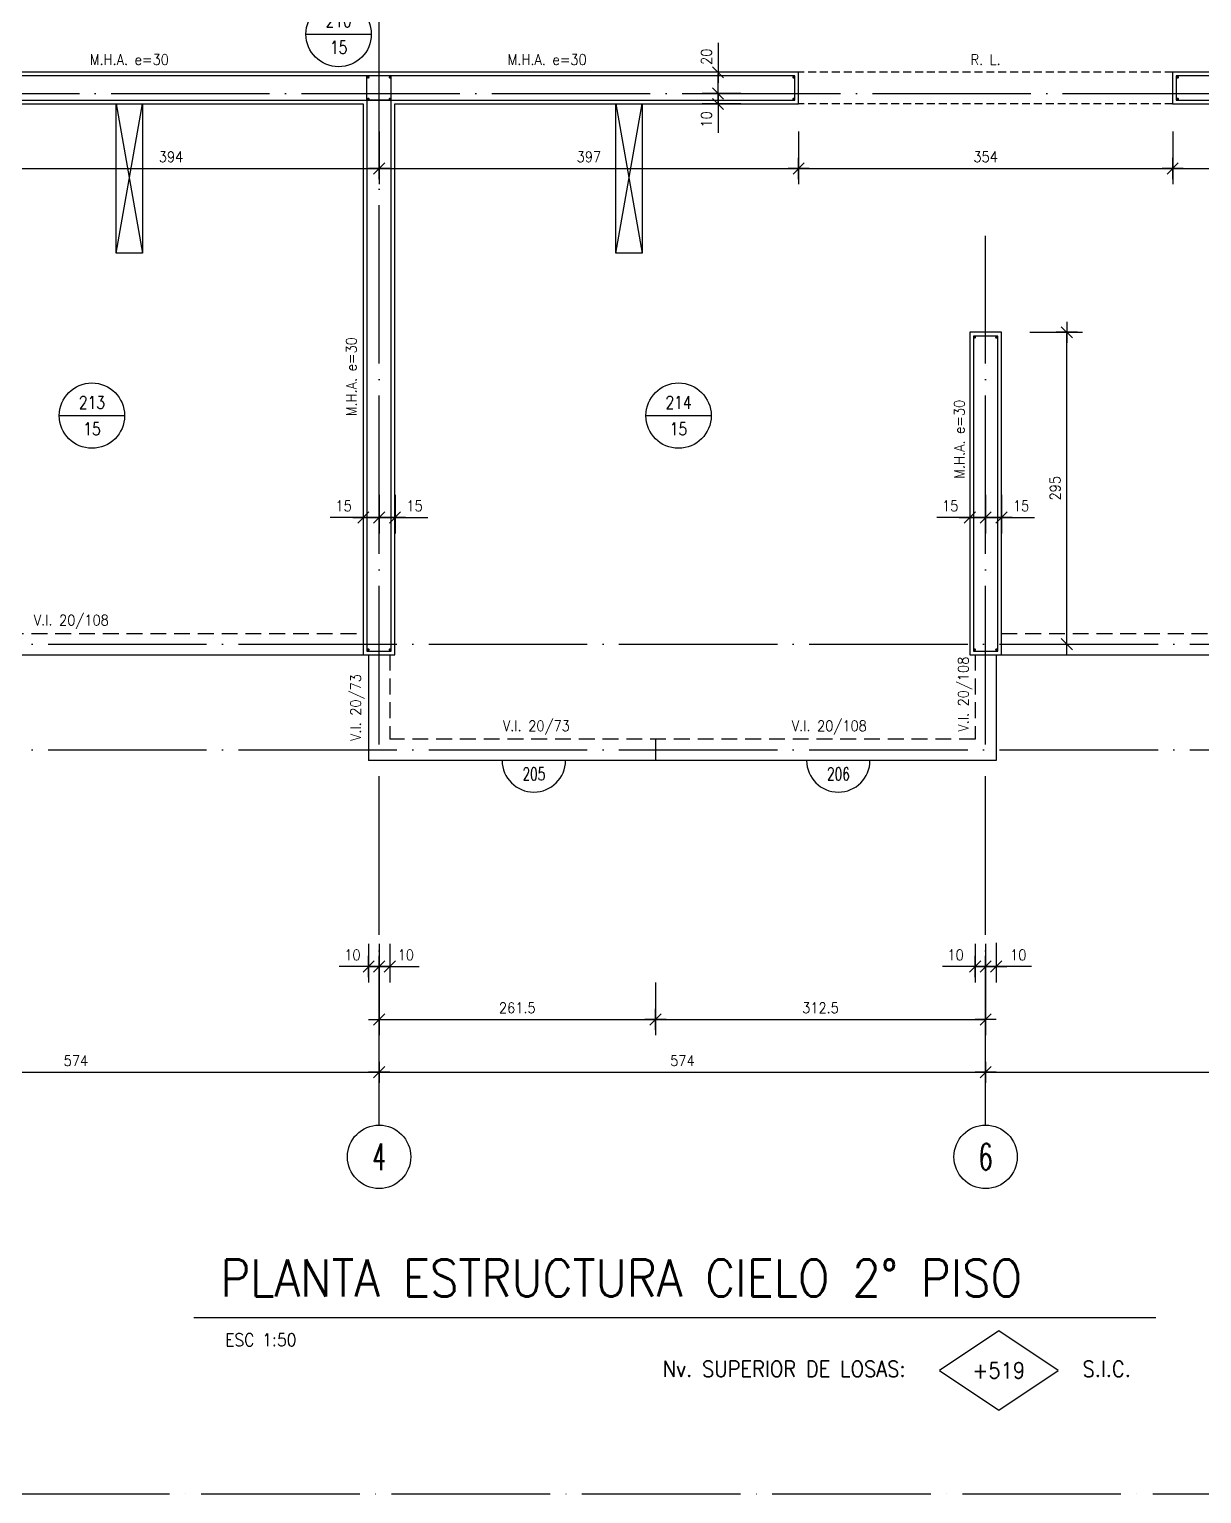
# Model space of a CAD drawing. Extents: x 2771 to 11885, y 4059 to 11529.
# Drawn here: x 4589 to 5699, y 4059 to 5444 of the extents above; entities that cross this region are included whole.
import ezdxf
from ezdxf.enums import TextEntityAlignment as Align

# ---------------------------------------------------------------- set-up
doc = ezdxf.new("R2010")
doc.units = 0
doc.header["$LTSCALE"] = 60
doc.header["$PDMODE"] = 1
for name, pattern in [('EJES', [3, 2.5, -0.25, 0, -0.25]), ('HIDDEN', [0.375, 0.25, -0.125]), ('HIDDEN2', [0.1875, 0.125, -0.0625])]:
    doc.linetypes.add(name, pattern=pattern)
doc.layers.get('0').update_dxf_attribs({"linetype": 'CONTINUOUS'})
doc.layers.get('DEFPOINTS').update_dxf_attribs({"linetype": 'CONTINUOUS'})
for name, color, linetype in [('COTAS', 3, 'CONTINUOUS'), ('CRUCES', 9, 'CONTINUOUS'), ('EJES', 1, 'EJES'), ('MALLA', 1, 'CONTINUOUS'), ('MUROS', 4, 'CONTINUOUS'), ('REFUERZOS', 3, 'HIDDEN2'), ('SHAFT', 1, 'CONTINUOUS'), ('TEXTOS', 2, 'CONTINUOUS'), ('TITULO', 6, 'CONTINUOUS'), ('VIGAS', 2, 'CONTINUOUS')]:
    doc.layers.add(name, color=color, linetype=linetype)
doc.layers.add('CROP', color=8, linetype='EJES', plot=False)
doc.layers.add('RLA-LOSAS', color=3, linetype='CONTINUOUS', lineweight=9)
doc.styles.add('COTAS', font='romans.shx', dxfattribs={"width": 0.9})
doc.styles.add('ROMANS', font='romans.shx', dxfattribs={"width": 0.9, "height": 10})
doc.dimstyles.new('50', dxfattribs={"dimtxt": 10, "dimasz": 1, "dimexe": 15, "dimexo": 0, "dimgap": 6, "dimtad": 1, "dimdec": 8, "dimdsep": 46, "dimtxsty": 'COTAS', "dimblk": '$COTA$', "dimcen": 0.09, "dimdle": 10, "dimclrd": 256, "dimclre": 256, "dimclrt": 2, "dimadec": 0, "dimazin": 0, "dimtfac": 1, "dimtdec": 8, "dimtmove": 0, "dimatfit": 2, "dimfxl": 35, "dimfxlon": 1, "dimtolj": 1, "dimarcsym": 0})

# ---------------------------------------------------------------- blocks, each defined once
blk = doc.blocks.new('*U7')
at = {"layer": 'CROP'}
blk.add_lwpolyline([(-1974.1, -166.6), (3297, -166.6), (3297, 2997.6), (-1974.1, 2997.6)], close=True, dxfattribs=at)
at = {"layer": 'TITULO', "color": 7}
blk.add_line((0, 0), (910.3, 0), dxfattribs=at)
at = {"layer": 'TITULO', "color": 1}
blk.add_lwpolyline([(818, -50), (761.8, -12.5), (705.5, -50), (761.8, -87.5)], close=True, dxfattribs=at)
at = {"color": 2, "style": 'COTAS', "width": 0.9}
blk.add_attdef('ESCALA', (29.5, -27), '', height=12, dxfattribs=at)
at = {"layer": 'TITULO', "color": 7, "style": 'COTAS', "width": 0.9}
blk.add_attdef('TITULO', (25, 20), '', height=35, dxfattribs=at)
at = {"layer": 'TITULO', "color": 2, "style": 'COTAS', "width": 0.9}
blk.add_attdef('NV_LOSAS', text='', height=15, dxfattribs=at).set_placement((434.5, -56), align=Align.RIGHT)
blk.add_attdef('SIC', (602, -56), '', height=15, dxfattribs=at)
blk.add_attdef('NIVEL', text='', height=15, dxfattribs=at).set_placement((522.8, -50), align=Align.MIDDLE)
blk = doc.blocks.new('$COTA$')
at = {"layer": 'COTAS'}
for p, q in [((10, 0), (-10, 0)), ((5.3, 5.3), (-5.3, -5.3)), ((0, -10), (0, 10))]:
    blk.add_line(p, q, dxfattribs=at)
blk = doc.blocks.new('*D11')
at = {"layer": 'COTAS', "lineweight": -2, "transparency": 16777216}
for p, q in [((4346.5, 4457.7), (4346.5, 4472.7)), ((4920.5, 4457.7), (4920.5, 4472.7)), ((4347.5, 4457.7), (4919.5, 4457.7))]:
    blk.add_line(p, q, dxfattribs=at)
at = {"layer": 'DEFPOINTS', "color": 0, "transparency": 16777216}
for p in [(4346.5, 4457.7), (4920.5, 4457.7), (4920.5, 4457.7)]:
    blk.add_point(p, dxfattribs=at)
at = {"layer": 'COTAS', "lineweight": -2, "transparency": 16777216, "rotation": 180}
blk.add_blockref('$COTA$', (4346.5, 4457.7), dxfattribs=at)
at = {"layer": 'COTAS', "lineweight": -2, "transparency": 16777216}
blk.add_blockref('$COTA$', (4920.5, 4457.7), dxfattribs=at)
at = {"layer": 'COTAS', "color": 2, "transparency": 16777216, "insert": (4633.5, 4468.7), "char_height": 10, "attachment_point": 5, "style": 'COTAS'}
blk.add_mtext('\\A1;574', dxfattribs=at)
blk = doc.blocks.new('*D13')
at = {"layer": 'COTAS', "lineweight": -2, "transparency": 16777216}
for p, q in [((4920.5, 4457.7), (4920.5, 4472.7)), ((5494.5, 4457.7), (5494.5, 4472.7)), ((4921.5, 4457.7), (5493.5, 4457.7))]:
    blk.add_line(p, q, dxfattribs=at)
at = {"layer": 'DEFPOINTS', "color": 0, "transparency": 16777216}
for p in [(4920.5, 4457.7), (5494.5, 4457.7), (5494.5, 4457.7)]:
    blk.add_point(p, dxfattribs=at)
at = {"layer": 'COTAS', "lineweight": -2, "transparency": 16777216, "rotation": 180}
blk.add_blockref('$COTA$', (4920.5, 4457.7), dxfattribs=at)
at = {"layer": 'COTAS', "lineweight": -2, "transparency": 16777216}
blk.add_blockref('$COTA$', (5494.5, 4457.7), dxfattribs=at)
at = {"layer": 'COTAS', "color": 2, "transparency": 16777216, "insert": (5207.5, 4468.7), "char_height": 10, "attachment_point": 5, "style": 'COTAS'}
blk.add_mtext('\\A1;574', dxfattribs=at)
blk = doc.blocks.new('*D18')
at = {"layer": 'COTAS', "lineweight": -2, "transparency": 16777216}
for p, q in [((5494.5, 4457.7), (5494.5, 4472.7)), ((6068.5, 4457.7), (6068.5, 4472.7)), ((5495.5, 4457.7), (6067.5, 4457.7))]:
    blk.add_line(p, q, dxfattribs=at)
at = {"layer": 'DEFPOINTS', "color": 0, "transparency": 16777216}
for p in [(5494.5, 4457.7), (6068.5, 4457.7), (6068.5, 4457.7)]:
    blk.add_point(p, dxfattribs=at)
at = {"layer": 'COTAS', "lineweight": -2, "transparency": 16777216, "rotation": 180}
blk.add_blockref('$COTA$', (5494.5, 4457.7), dxfattribs=at)
at = {"layer": 'COTAS', "lineweight": -2, "transparency": 16777216}
blk.add_blockref('$COTA$', (6068.5, 4457.7), dxfattribs=at)
at = {"layer": 'COTAS', "color": 2, "transparency": 16777216, "insert": (5781.5, 4468.7), "char_height": 10, "attachment_point": 5, "style": 'COTAS'}
blk.add_mtext('\\A1;574', dxfattribs=at)
blk = doc.blocks.new('$EJE$')
at = {"color": 6}
blk.add_circle((0, 0), 30, dxfattribs=at)
at = {"color": 6, "style": 'COTAS', "width": 0.6}
blk.add_attdef('EJE', text='', height=25, dxfattribs=at).set_placement((0, 0), align=Align.MIDDLE)
blk = doc.blocks.new('*D43')
at = {"layer": 'COTAS', "lineweight": -2, "transparency": 16777216}
for p, q in [((5536.3, 5157.7), (5586.3, 5157.7)), ((5571.3, 4863.7), (5571.3, 5156.7)), ((5536.3, 4862.7), (5586.3, 4862.7))]:
    blk.add_line(p, q, dxfattribs=at)
at = {"layer": 'DEFPOINTS', "color": 0, "transparency": 16777216}
for p in [(5512, 5157.7), (5571.3, 5157.7), (5512, 4862.7)]:
    blk.add_point(p, dxfattribs=at)
at = {"layer": 'COTAS', "lineweight": -2, "transparency": 16777216}
for p, rotation in [((5571.3, 5157.7), 90), ((5571.3, 4862.7), 270)]:
    blk.add_blockref('$COTA$', p, dxfattribs=dict(at, rotation=rotation))
at = {"layer": 'COTAS', "color": 2, "transparency": 16777216, "insert": (5560.3, 5010.2), "char_height": 10, "attachment_point": 5, "rotation": 90, "style": 'COTAS'}
blk.add_mtext('\\A1;295', dxfattribs=at)
blk = doc.blocks.new('*D54')
at = {"layer": 'COTAS', "lineweight": -2, "transparency": 16777216}
for p, q in [((4526.5, 5347.7), (4526.5, 5297.7)), ((4920.5, 5347.7), (4920.5, 5297.7)), ((4527.5, 5312.7), (4919.5, 5312.7))]:
    blk.add_line(p, q, dxfattribs=at)
at = {"layer": 'DEFPOINTS', "color": 0, "transparency": 16777216}
for p in [(4526.5, 5366.2), (4920.5, 5366.2), (4920.5, 5312.7)]:
    blk.add_point(p, dxfattribs=at)
at = {"layer": 'COTAS', "lineweight": -2, "transparency": 16777216, "rotation": 180}
blk.add_blockref('$COTA$', (4526.5, 5312.7), dxfattribs=at)
at = {"layer": 'COTAS', "lineweight": -2, "transparency": 16777216}
blk.add_blockref('$COTA$', (4920.5, 5312.7), dxfattribs=at)
at = {"layer": 'COTAS', "color": 2, "transparency": 16777216, "insert": (4723.5, 5323.7), "char_height": 10, "attachment_point": 5, "style": 'COTAS'}
blk.add_mtext('\\A1;394', dxfattribs=at)
blk = doc.blocks.new('*D55')
at = {"layer": 'COTAS', "lineweight": -2, "transparency": 16777216}
for p, q in [((4920.5, 5347.7), (4920.5, 5297.7)), ((5317.5, 5347.7), (5317.5, 5297.7)), ((4921.5, 5312.7), (5316.5, 5312.7))]:
    blk.add_line(p, q, dxfattribs=at)
at = {"layer": 'DEFPOINTS', "color": 0, "transparency": 16777216}
for p in [(4920.5, 5366.2), (5317.5, 5366.2), (5317.5, 5312.7)]:
    blk.add_point(p, dxfattribs=at)
at = {"layer": 'COTAS', "lineweight": -2, "transparency": 16777216, "rotation": 180}
blk.add_blockref('$COTA$', (4920.5, 5312.7), dxfattribs=at)
at = {"layer": 'COTAS', "lineweight": -2, "transparency": 16777216}
blk.add_blockref('$COTA$', (5317.5, 5312.7), dxfattribs=at)
at = {"layer": 'COTAS', "color": 2, "transparency": 16777216, "insert": (5119, 5323.7), "char_height": 10, "attachment_point": 5, "style": 'COTAS'}
blk.add_mtext('\\A1;397', dxfattribs=at)
blk = doc.blocks.new('*D56')
at = {"layer": 'COTAS', "lineweight": -2, "transparency": 16777216}
for p, q in [((5671.5, 5347.7), (5671.5, 5297.7)), ((6068.5, 5347.7), (6068.5, 5297.7)), ((5672.5, 5312.7), (6067.5, 5312.7))]:
    blk.add_line(p, q, dxfattribs=at)
at = {"layer": 'DEFPOINTS', "color": 0, "transparency": 16777216}
for p in [(5671.5, 5366.2), (6068.5, 5366.2), (6068.5, 5312.7)]:
    blk.add_point(p, dxfattribs=at)
at = {"layer": 'COTAS', "lineweight": -2, "transparency": 16777216, "rotation": 180}
blk.add_blockref('$COTA$', (5671.5, 5312.7), dxfattribs=at)
at = {"layer": 'COTAS', "lineweight": -2, "transparency": 16777216}
blk.add_blockref('$COTA$', (6068.5, 5312.7), dxfattribs=at)
at = {"layer": 'COTAS', "color": 2, "transparency": 16777216, "insert": (5870, 5323.7), "char_height": 10, "attachment_point": 5, "style": 'COTAS'}
blk.add_mtext('\\A1;397', dxfattribs=at)
blk = doc.blocks.new('*D106')
at = {"layer": 'COTAS', "lineweight": -2, "transparency": 16777216}
for p, q in [((5484.5, 4579.2), (5484.5, 4542.7)), ((5494.5, 4579.2), (5494.5, 4542.7)), ((5483.5, 4557.7), (5453.5, 4557.7)), ((5494.5, 4557.7), (5484.5, 4557.7)), ((5495.5, 4557.7), (5496.5, 4557.7))]:
    blk.add_line(p, q, dxfattribs=at)
at = {"layer": 'DEFPOINTS', "color": 0, "transparency": 16777216}
for p in [(5484.5, 4579.2), (5494.5, 4579.2), (5494.5, 4557.7)]:
    blk.add_point(p, dxfattribs=at)
at = {"layer": 'COTAS', "lineweight": -2, "transparency": 16777216}
blk.add_blockref('$COTA$', (5484.5, 4557.7), dxfattribs=at)
at = {"layer": 'COTAS', "lineweight": -2, "transparency": 16777216, "rotation": 180}
blk.add_blockref('$COTA$', (5494.5, 4557.7), dxfattribs=at)
at = {"layer": 'COTAS', "color": 2, "transparency": 16777216, "insert": (5466.1, 4568.7), "char_height": 10, "attachment_point": 5, "style": 'COTAS'}
blk.add_mtext('\\A1;10', dxfattribs=at)
blk = doc.blocks.new('*D107')
at = {"layer": 'COTAS', "lineweight": -2, "transparency": 16777216}
for p, q in [((5494.5, 4579.2), (5494.5, 4542.7)), ((5504.5, 4580), (5504.5, 4542.7)), ((5493.5, 4557.7), (5492.5, 4557.7)), ((5494.5, 4557.7), (5504.5, 4557.7)), ((5494.5, 4557.7), (5504.5, 4557.7)), ((5538, 4557.7), (5504.5, 4557.7)), ((5505.5, 4557.7), (5506.5, 4557.7))]:
    blk.add_line(p, q, dxfattribs=at)
at = {"layer": 'DEFPOINTS', "color": 0, "transparency": 16777216}
for p in [(5494.5, 4579.2), (5504.5, 4580), (5504.5, 4557.7)]:
    blk.add_point(p, dxfattribs=at)
at = {"layer": 'COTAS', "lineweight": -2, "transparency": 16777216}
blk.add_blockref('$COTA$', (5494.5, 4557.7), dxfattribs=at)
at = {"layer": 'COTAS', "lineweight": -2, "transparency": 16777216, "rotation": 180}
blk.add_blockref('$COTA$', (5504.5, 4557.7), dxfattribs=at)
at = {"layer": 'COTAS', "color": 2, "transparency": 16777216, "insert": (5525.4, 4568.7), "char_height": 10, "attachment_point": 5, "style": 'COTAS'}
blk.add_mtext('\\A1;10', dxfattribs=at)
blk = doc.blocks.new('*D148')
at = {"layer": 'COTAS', "lineweight": -2, "transparency": 16777216}
for p, q in [((5317.5, 5347.7), (5317.5, 5297.7)), ((5671.5, 5347.7), (5671.5, 5297.7)), ((5318.5, 5312.7), (5670.5, 5312.7))]:
    blk.add_line(p, q, dxfattribs=at)
at = {"layer": 'DEFPOINTS', "color": 0, "transparency": 16777216}
for p in [(5317.5, 5347.7), (5671.5, 5347.7), (5671.5, 5312.7)]:
    blk.add_point(p, dxfattribs=at)
at = {"layer": 'COTAS', "lineweight": -2, "transparency": 16777216, "rotation": 180}
blk.add_blockref('$COTA$', (5317.5, 5312.7), dxfattribs=at)
at = {"layer": 'COTAS', "lineweight": -2, "transparency": 16777216}
blk.add_blockref('$COTA$', (5671.5, 5312.7), dxfattribs=at)
at = {"layer": 'COTAS', "color": 2, "transparency": 16777216, "insert": (5494.5, 5323.7), "char_height": 10, "attachment_point": 5, "style": 'COTAS'}
blk.add_mtext('\\A1;354', dxfattribs=at)
blk = doc.blocks.new('*D154')
at = {"layer": 'COTAS', "lineweight": -2, "transparency": 16777216}
for p, q in [((5262.7, 5383.7), (5226.2, 5383.7)), ((5241.2, 5384.7), (5241.2, 5385.7)), ((5241.2, 5383.7), (5241.2, 5373.7)), ((5262.7, 5373.7), (5226.2, 5373.7)), ((5241.2, 5372.7), (5241.2, 5346.4))]:
    blk.add_line(p, q, dxfattribs=at)
at = {"layer": 'DEFPOINTS', "color": 0, "transparency": 16777216}
for p in [(5241.2, 5383.7), (5262.7, 5383.7), (5262.7, 5373.7)]:
    blk.add_point(p, dxfattribs=at)
at = {"layer": 'COTAS', "lineweight": -2, "transparency": 16777216}
for p, rotation in [((5241.2, 5383.7), 270), ((5241.2, 5373.7), 90)]:
    blk.add_blockref('$COTA$', p, dxfattribs=dict(at, rotation=rotation))
at = {"layer": 'COTAS', "color": 2, "transparency": 16777216, "insert": (5230.2, 5359.1), "char_height": 10, "attachment_point": 5, "rotation": 90, "style": 'COTAS'}
blk.add_mtext('\\A1;10', dxfattribs=at)
blk = doc.blocks.new('*D155')
at = {"layer": 'COTAS', "lineweight": -2, "transparency": 16777216}
for p, q in [((5241.2, 5431.7), (5241.2, 5403.7)), ((5264, 5403.7), (5226.2, 5403.7)), ((5241.2, 5384.7), (5241.2, 5402.7)), ((5262.7, 5383.7), (5226.2, 5383.7))]:
    blk.add_line(p, q, dxfattribs=at)
at = {"layer": 'DEFPOINTS', "color": 0, "transparency": 16777216}
for p in [(5241.2, 5403.7), (5264, 5403.7), (5262.7, 5383.7)]:
    blk.add_point(p, dxfattribs=at)
at = {"layer": 'COTAS', "lineweight": -2, "transparency": 16777216}
for p, rotation in [((5241.2, 5403.7), 90), ((5241.2, 5383.7), 270)]:
    blk.add_blockref('$COTA$', p, dxfattribs=dict(at, rotation=rotation))
at = {"layer": 'COTAS', "color": 2, "transparency": 16777216, "insert": (5230.2, 5418.4), "char_height": 10, "attachment_point": 5, "rotation": 90, "style": 'COTAS'}
blk.add_mtext('\\A1;20', dxfattribs=at)
blk = doc.blocks.new('*D170')
at = {"layer": 'COTAS', "lineweight": -2, "transparency": 16777216}
for p, q in [((4920.5, 4542.7), (4920.5, 4492.7)), ((5182, 4542.7), (5182, 4492.7)), ((4921.5, 4507.7), (5181, 4507.7))]:
    blk.add_line(p, q, dxfattribs=at)
at = {"layer": 'DEFPOINTS', "color": 0, "transparency": 16777216}
for p in [(4920.5, 4752.7), (5182, 4752.7), (5182, 4507.7)]:
    blk.add_point(p, dxfattribs=at)
at = {"layer": 'COTAS', "lineweight": -2, "transparency": 16777216, "rotation": 180}
blk.add_blockref('$COTA$', (4920.5, 4507.7), dxfattribs=at)
at = {"layer": 'COTAS', "lineweight": -2, "transparency": 16777216}
blk.add_blockref('$COTA$', (5182, 4507.7), dxfattribs=at)
at = {"layer": 'COTAS', "color": 2, "transparency": 16777216, "insert": (5051.2, 4518.7), "char_height": 10, "attachment_point": 5, "style": 'COTAS'}
blk.add_mtext('\\A1;261.5', dxfattribs=at)
blk = doc.blocks.new('*D171')
at = {"layer": 'COTAS', "lineweight": -2, "transparency": 16777216}
for p, q in [((5182, 4542.7), (5182, 4492.7)), ((5494.5, 4542.7), (5494.5, 4492.7)), ((5183, 4507.7), (5493.5, 4507.7))]:
    blk.add_line(p, q, dxfattribs=at)
at = {"layer": 'DEFPOINTS', "color": 0, "transparency": 16777216}
for p in [(5182, 4752.7), (5494.5, 4752.7), (5494.5, 4507.7)]:
    blk.add_point(p, dxfattribs=at)
at = {"layer": 'COTAS', "lineweight": -2, "transparency": 16777216, "rotation": 180}
blk.add_blockref('$COTA$', (5182, 4507.7), dxfattribs=at)
at = {"layer": 'COTAS', "lineweight": -2, "transparency": 16777216}
blk.add_blockref('$COTA$', (5494.5, 4507.7), dxfattribs=at)
at = {"layer": 'COTAS', "color": 2, "transparency": 16777216, "insert": (5338.2, 4518.7), "char_height": 10, "attachment_point": 5, "style": 'COTAS'}
blk.add_mtext('\\A1;312.5', dxfattribs=at)
blk = doc.blocks.new('*D193')
at = {"layer": 'COTAS', "lineweight": -2, "transparency": 16777216}
for p, q in [((4910.5, 4579.2), (4910.5, 4542.7)), ((4920.5, 4579.2), (4920.5, 4542.7)), ((4909.5, 4557.7), (4882.6, 4557.7)), ((4920.5, 4557.7), (4910.5, 4557.7)), ((4921.5, 4557.7), (4922.5, 4557.7))]:
    blk.add_line(p, q, dxfattribs=at)
at = {"layer": 'DEFPOINTS', "color": 0, "transparency": 16777216}
for p in [(4910.5, 4579.2), (4920.5, 4579.2), (4920.5, 4557.7)]:
    blk.add_point(p, dxfattribs=at)
at = {"layer": 'COTAS', "lineweight": -2, "transparency": 16777216}
blk.add_blockref('$COTA$', (4910.5, 4557.7), dxfattribs=at)
at = {"layer": 'COTAS', "lineweight": -2, "transparency": 16777216, "rotation": 180}
blk.add_blockref('$COTA$', (4920.5, 4557.7), dxfattribs=at)
at = {"layer": 'COTAS', "color": 2, "transparency": 16777216, "insert": (4895.2, 4568.7), "char_height": 10, "attachment_point": 5, "style": 'COTAS'}
blk.add_mtext('\\A1;10', dxfattribs=at)
blk = doc.blocks.new('*D194')
at = {"layer": 'COTAS', "lineweight": -2, "transparency": 16777216}
for p, q in [((4920.5, 4579.2), (4920.5, 4542.7)), ((4930.5, 4579.2), (4930.5, 4542.7)), ((4919.5, 4557.7), (4918.5, 4557.7)), ((4920.5, 4557.7), (4930.5, 4557.7)), ((4931.5, 4557.7), (4958.4, 4557.7))]:
    blk.add_line(p, q, dxfattribs=at)
at = {"layer": 'DEFPOINTS', "color": 0, "transparency": 16777216}
for p in [(4920.5, 4579.2), (4930.5, 4579.2), (4920.5, 4557.7)]:
    blk.add_point(p, dxfattribs=at)
at = {"layer": 'COTAS', "lineweight": -2, "transparency": 16777216}
blk.add_blockref('$COTA$', (4920.5, 4557.7), dxfattribs=at)
at = {"layer": 'COTAS', "lineweight": -2, "transparency": 16777216, "rotation": 180}
blk.add_blockref('$COTA$', (4930.5, 4557.7), dxfattribs=at)
at = {"layer": 'COTAS', "color": 2, "transparency": 16777216, "insert": (4945.7, 4568.7), "char_height": 10, "attachment_point": 5, "style": 'COTAS'}
blk.add_mtext('\\A1;10', dxfattribs=at)
blk = doc.blocks.new('*D217')
at = {"layer": 'COTAS', "lineweight": -2, "transparency": 16777216}
for p, q in [((4905.5, 5003.9), (4905.5, 4967.5)), ((4920.5, 5003.9), (4920.5, 4967.5)), ((4905.5, 4982.5), (4874.2, 4982.5)), ((4919.5, 4982.5), (4906.5, 4982.5))]:
    blk.add_line(p, q, dxfattribs=at)
at = {"layer": 'DEFPOINTS', "color": 0, "transparency": 16777216}
for p in [(4905.5, 5003.9), (4920.5, 5003.9), (4920.5, 4982.5)]:
    blk.add_point(p, dxfattribs=at)
at = {"layer": 'COTAS', "lineweight": -2, "transparency": 16777216, "rotation": 180}
blk.add_blockref('$COTA$', (4905.5, 4982.5), dxfattribs=at)
at = {"layer": 'COTAS', "lineweight": -2, "transparency": 16777216}
blk.add_blockref('$COTA$', (4920.5, 4982.5), dxfattribs=at)
at = {"layer": 'COTAS', "color": 2, "transparency": 16777216, "insert": (4886.9, 4993.5), "char_height": 10, "attachment_point": 5, "style": 'COTAS'}
blk.add_mtext('\\A1;15', dxfattribs=at)
blk = doc.blocks.new('*D218')
at = {"layer": 'COTAS', "lineweight": -2, "transparency": 16777216}
for p, q in [((4920.5, 5003.9), (4920.5, 4967.5)), ((4935.5, 5003.9), (4935.5, 4967.5)), ((4921.5, 4982.5), (4934.5, 4982.5)), ((4935.5, 4982.5), (4966.7, 4982.5))]:
    blk.add_line(p, q, dxfattribs=at)
at = {"layer": 'DEFPOINTS', "color": 0, "transparency": 16777216}
for p in [(4920.5, 5003.9), (4935.5, 5003.9), (4920.5, 4982.5)]:
    blk.add_point(p, dxfattribs=at)
at = {"layer": 'COTAS', "lineweight": -2, "transparency": 16777216, "rotation": 180}
blk.add_blockref('$COTA$', (4920.5, 4982.5), dxfattribs=at)
at = {"layer": 'COTAS', "lineweight": -2, "transparency": 16777216}
blk.add_blockref('$COTA$', (4935.5, 4982.5), dxfattribs=at)
at = {"layer": 'COTAS', "color": 2, "transparency": 16777216, "insert": (4954, 4993.5), "char_height": 10, "attachment_point": 5, "style": 'COTAS'}
blk.add_mtext('\\A1;15', dxfattribs=at)
blk = doc.blocks.new('*D225')
at = {"layer": 'COTAS', "lineweight": -2, "transparency": 16777216}
for p, q in [((5479.5, 5003.9), (5479.5, 4967.5)), ((5494.5, 5003.9), (5494.5, 4967.5)), ((5479.5, 4982.5), (5448.2, 4982.5)), ((5493.5, 4982.5), (5480.5, 4982.5))]:
    blk.add_line(p, q, dxfattribs=at)
at = {"layer": 'DEFPOINTS', "color": 0, "transparency": 16777216}
for p in [(5479.5, 5003.9), (5494.5, 5003.9), (5494.5, 4982.5)]:
    blk.add_point(p, dxfattribs=at)
at = {"layer": 'COTAS', "lineweight": -2, "transparency": 16777216, "rotation": 180}
blk.add_blockref('$COTA$', (5479.5, 4982.5), dxfattribs=at)
at = {"layer": 'COTAS', "lineweight": -2, "transparency": 16777216}
blk.add_blockref('$COTA$', (5494.5, 4982.5), dxfattribs=at)
at = {"layer": 'COTAS', "color": 2, "transparency": 16777216, "insert": (5460.9, 4993.5), "char_height": 10, "attachment_point": 5, "style": 'COTAS'}
blk.add_mtext('\\A1;15', dxfattribs=at)
blk = doc.blocks.new('*D226')
at = {"layer": 'COTAS', "lineweight": -2, "transparency": 16777216}
for p, q in [((5494.5, 5003.9), (5494.5, 4967.5)), ((5509.5, 5003.9), (5509.5, 4967.5)), ((5495.5, 4982.5), (5508.5, 4982.5)), ((5509.5, 4982.5), (5540.7, 4982.5))]:
    blk.add_line(p, q, dxfattribs=at)
at = {"layer": 'DEFPOINTS', "color": 0, "transparency": 16777216}
for p in [(5494.5, 5003.9), (5509.5, 5003.9), (5494.5, 4982.5)]:
    blk.add_point(p, dxfattribs=at)
at = {"layer": 'COTAS', "lineweight": -2, "transparency": 16777216, "rotation": 180}
blk.add_blockref('$COTA$', (5494.5, 4982.5), dxfattribs=at)
at = {"layer": 'COTAS', "lineweight": -2, "transparency": 16777216}
blk.add_blockref('$COTA$', (5509.5, 4982.5), dxfattribs=at)
at = {"layer": 'COTAS', "color": 2, "transparency": 16777216, "insert": (5528, 4993.5), "char_height": 10, "attachment_point": 5, "style": 'COTAS'}
blk.add_mtext('\\A1;15', dxfattribs=at)
blk = doc.blocks.new('LOSA')
at = {"color": 6, "linetype": 'Continuous'}
blk.add_line((-30.9, 0), (30.9, 0), dxfattribs=at)
at = {"color": 3, "linetype": 'Continuous'}
blk.add_circle((0, 0), 30.9, dxfattribs=at)
at = {"color": 2, "style": 'COTAS', "width": 0.8}
for tag, p in [('NUMERO', (0, 12.5)), ('E', (0, -12.5))]:
    blk.add_attdef(tag, text='', height=12, dxfattribs=at).set_placement(p, align=Align.MIDDLE)
at = {"layer": 'RLA-LOSAS', "style": 'COTAS', "flags": 1}
blk.add_attdef('DIRVER', text='', height=8.09, rotation=90, dxfattribs=at).set_placement((-30.5, 40), align=Align.MIDDLE)
at = {"layer": 'RLA-LOSAS', "linetype": 'ByBlock', "style": 'COTAS', "flags": 1}
blk.add_attdef('CUAVER', text='', height=8.09, rotation=90, dxfattribs=at).set_placement((-49.7, -4.9), align=Align.MIDDLE)
at = {"layer": 'RLA-LOSAS', "style": 'COTAS', "flags": 1}
blk.add_attdef('DIRHOR', text='', height=8.09, dxfattribs=at).set_placement((37.9, -29.3), align=Align.MIDDLE)
at = {"layer": 'RLA-LOSAS', "linetype": 'ByBlock', "style": 'COTAS', "flags": 1}
blk.add_attdef('CUAHOR', text='', height=8.09, dxfattribs=at).set_placement((-9.4, -47.7), align=Align.MIDDLE)
at = {"layer": 'RLA-LOSAS', "style": 'COTAS', "width": 0.7, "flags": 1}
blk.add_attdef('CONTRAFLECHA', text='', height=10, dxfattribs=at).set_placement((0, -67.5), align=Align.MIDDLE)
blk = doc.blocks.new('$VIGA$')
at = {"color": 2}
blk.add_arc((0, 0), 30, 180, 0, dxfattribs=at)
at = {"color": 3, "style": 'COTAS', "width": 0.7}
blk.add_attdef('NUMERO', text='', height=12, rotation=360, dxfattribs=at).set_placement((0.1, -12.8), align=Align.MIDDLE)

msp = doc.modelspace()

# ---------------------------------------------------------------- linework, layer by layer
at = {"layer": 'CRUCES'}
for p, q in [((4671.45585631, 5232.70691493), (4696.45585631, 5373.70691493)), ((4671.45585631, 5373.70691493), (4696.45585631, 5232.70691493)), ((5144.45585631, 5232.70691493), (5169.45585631, 5373.70691493)), ((5144.45585631, 5373.70691493), (5169.45585631, 5232.70691493))]:
    msp.add_line(p, q, dxfattribs=at)
at = {"layer": 'EJES'}
for points in [[(4920.45585631, 4407.70691493), (4920.45585631, 6873.70691493)], [(3946.45585631, 5383.70691493), (7044.95585631, 5383.70691493)], [(3946.45585631, 5383.70691493), (7044.95585631, 5383.70691493)], [(5494.45585631, 4407.70691493), (5494.45585631, 5248.86638546)], [(3346.45585631, 4862.70691493), (7642.45585631, 4862.70691493)], [(3346.45585631, 4762.70691493), (7642.45585631, 4762.70691493)]]:
    msp.add_lwpolyline(points, dxfattribs=at)
at = {"layer": 'MALLA'}
for p, q in [((4908.95585631, 5377.20691493), (4908.95585631, 5400.20691493)), ((4931.95585631, 5377.20691493), (4931.95585631, 5400.20691493)), ((4908.95585631, 5377.20691493), (4931.95585631, 5377.20691493)), ((4931.95585631, 5377.20691493), (4908.95585631, 5377.20691493))]:
    msp.add_line(p, q, dxfattribs=at)
for points in [[(4529.95585631, 5377.20691493), (4908.95585631, 5377.20691493), (4908.95585631, 4856.20691493), (4931.95585631, 4856.20691493), (4931.95585631, 5377.20691493), (5313.95585631, 5377.20691493), (5313.95585631, 5400.20691493), (4529.95585631, 5400.20691493)], [(5674.95585631, 5377.20691493), (6056.95585631, 5377.20691493), (6056.95585631, 4856.20691493), (6079.95585631, 4856.20691493), (6079.95585631, 5377.20691493), (6458.95585631, 5377.20691493), (6458.95585631, 5400.20691493), (5674.95585631, 5400.20691493)], [(5505.95585631, 4856.20691493), (5505.95585631, 5154.20691493), (5482.95585631, 5154.20691493), (5482.95585631, 4856.20691493)]]:
    msp.add_lwpolyline(points, close=True, dxfattribs=at)
for points in [[(4909.58085631, 5398.95691493, 1.25, 1.25, -1), (4910.83085631, 5398.95691493, 1.25, 1.25, -1)], [(4930.08085631, 5398.95691493, 1.25, 1.25, -1), (4931.33085631, 5398.95691493, 1.25, 1.25, -1)], [(5312.08085631, 5398.95691493, 1.25, 1.25, -1), (5313.33085631, 5398.95691493, 1.25, 1.25, -1)], [(5675.58085631, 5398.95691493, 1.25, 1.25, -1), (5676.83085631, 5398.95691493, 1.25, 1.25, -1)], [(4909.58085631, 5378.45691493, 1.25, 1.25, -1), (4910.83085631, 5378.45691493, 1.25, 1.25, -1)], [(4909.58085631, 5378.45691493, 1.25, 1.25, -1), (4910.83085631, 5378.45691493, 1.25, 1.25, -1)], [(4930.08085631, 5378.45691493, 1.25, 1.25, -1), (4931.33085631, 5378.45691493, 1.25, 1.25, -1)], [(4930.08085631, 5378.45691493, 1.25, 1.25, -1), (4931.33085631, 5378.45691493, 1.25, 1.25, -1)], [(5312.08085631, 5378.45691493, 1.25, 1.25, -1), (5313.33085631, 5378.45691493, 1.25, 1.25, -1)], [(5675.58085631, 5378.45691493, 1.25, 1.25, -1), (5676.83085631, 5378.45691493, 1.25, 1.25, -1)], [(5483.58085631, 5152.95691493, 1.25, 1.25, -1), (5484.83085631, 5152.95691493, 1.25, 1.25, -1)], [(5504.08085631, 5152.95691493, 1.25, 1.25, -1), (5505.33085631, 5152.95691493, 1.25, 1.25, -1)], [(4909.58085631, 4857.45691493, 1.25, 1.25, -1), (4910.83085631, 4857.45691493, 1.25, 1.25, -1)], [(4930.08085631, 4857.45691493, 1.25, 1.25, -1), (4931.33085631, 4857.45691493, 1.25, 1.25, -1)], [(5483.58085631, 4857.45691493, 1.25, 1.25, -1), (5484.83085631, 4857.45691493, 1.25, 1.25, -1)], [(5504.08085631, 4857.45691493, 1.25, 1.25, -1), (5505.33085631, 4857.45691493, 1.25, 1.25, -1)]]:
    msp.add_lwpolyline(points, format="xyseb", close=True, dxfattribs=at)
at = {"layer": 'MUROS'}
for points in [[(4526.45585631, 5373.70691493), (4905.45585631, 5373.70691493), (4905.45585631, 4852.70691493), (4935.45585631, 4852.70691493), (4935.45585631, 5373.70691493), (5317.45585631, 5373.70691493), (5317.45585631, 5403.70691493), (4526.45585631, 5403.70691493)], [(5671.45585631, 5373.70691493), (6053.45585631, 5373.70691493), (6053.45585631, 4852.70691493), (6083.45585631, 4852.70691493), (6083.45585631, 5373.70691493), (6462.45585631, 5373.70691493), (6462.45585631, 5403.70691493), (5671.45585631, 5403.70691493)], [(5509.45585631, 4852.70691493), (5509.45585631, 5157.70691493), (5479.45585631, 5157.70691493), (5479.45585631, 4852.70691493)]]:
    msp.add_lwpolyline(points, close=True, dxfattribs=at)
at = {"layer": 'REFUERZOS'}
for p, q in [((5671.45585631, 5403.70691493), (5317.45585631, 5403.70691493)), ((5671.45585631, 5373.70691493), (5317.45585631, 5373.70691493))]:
    msp.add_line(p, q, dxfattribs=at)
at = {"layer": 'SHAFT'}
for points in [[(4671.45585631, 5373.70691493), (4696.45585631, 5373.70691493), (4696.45585631, 5232.70691493), (4671.45585631, 5232.70691493)], [(5144.45585631, 5373.70691493), (5169.45585631, 5373.70691493), (5169.45585631, 5232.70691493), (5144.45585631, 5232.70691493)]]:
    msp.add_lwpolyline(points, close=True, dxfattribs=at)
at = {"layer": 'VIGAS', "linetype": 'HIDDEN'}
for p, q in [((4366.45585631, 4872.70691493), (4905.45585631, 4872.70691493)), ((5509.45585631, 4872.70691493), (6053.45585631, 4872.70691493)), ((4930.45585631, 4852.70691493), (4930.45585631, 4772.70691493)), ((5484.45585631, 4852.70691493), (5484.45585631, 4772.70691493)), ((5484.45585631, 4772.70691493), (4930.45585631, 4772.70691493))]:
    msp.add_line(p, q, dxfattribs=at)
at = {"layer": 'VIGAS'}
for p, q in [((4366.45585631, 4852.70691493), (4905.45585631, 4852.70691493)), ((4910.45585631, 4852.70691493), (4910.45585631, 4752.70691493)), ((5504.45585631, 4852.70691493), (5504.45585631, 4752.70691493)), ((5509.45585631, 4852.70691493), (6053.45585631, 4852.70691493)), ((5181.95585631, 4772.70691493), (5181.95585631, 4752.70691493)), ((5504.45585631, 4752.70691493), (4910.45585631, 4752.70691493))]:
    msp.add_line(p, q, dxfattribs=at)

# ---------------------------------------------------------------- block references
ref = msp.add_blockref('*U7', (4745.17327493, 4225.60696946))
ref.add_attrib('TITULO', 'PLANTA ESTRUCTURA CIELO 2° PISO', (4770.17327493, 4245.60696946), dxfattribs={"layer": 'TITULO', "color": 7, "height": 35, "style": 'COTAS', "width": 0.9})
ref.add_attrib('NIVEL', '+519', dxfattribs={"layer": 'TITULO', "color": 2, "height": 15, "style": 'COTAS', "width": 0.9}).set_placement((5506.95789623, 4175.60696946), align=Align.MIDDLE)
ref.add_attrib('NV_LOSAS', 'Nv. SUPERIOR DE LOSAS:', dxfattribs={"layer": 'TITULO', "color": 2, "height": 15, "style": 'COTAS', "width": 0.9}).set_placement((5418.70789623, 4169.60696946), align=Align.RIGHT)
ref.add_attrib('SIC', 'S.I.C.', (5586.20789623, 4169.60696946), dxfattribs={"layer": 'TITULO', "color": 2, "height": 15, "style": 'COTAS', "width": 0.9})
ref.add_attrib('ESCALA', 'ESC 1:50', (4774.67327493, 4198.60696946), dxfattribs={"color": 2, "height": 12, "style": 'COTAS', "width": 0.9})
for name, p, values in [('LOSA', (4882.13354719, 5439.79312219), {'NUMERO': '210', 'E': '15'}), ('LOSA', (4648.66552673, 5078.85494108), {'NUMERO': '213', 'E': '15'}), ('LOSA', (5203.82992916, 5078.85494108), {'NUMERO': '214', 'E': '15'}), ('$VIGA$', (5066.88136572, 4752.70691493), {'NUMERO': '205'}), ('$VIGA$', (5355.0364161, 4752.70691493), {'NUMERO': '206'}), ('$EJE$', (4920.45585631, 4377.70691493), {'EJE': '4'}), ('$EJE$', (5494.45585631, 4377.70691493), {'EJE': '6'})]:
    msp.add_blockref(name, p).add_auto_attribs(values)

# ---------------------------------------------------------------- texts
at = {"layer": 'TEXTOS', "style": 'ROMANS', "width": 0.9}
for s, p in [('M.H.A. e=30', (4684.03831116, 5415.70691493)), ('M.H.A. e=30', (5079.45014166, 5415.70691493)), ('R. L.', (5494.44409181, 5415.61736526)), ('V.I. 20/108', (4629.12116881, 4884.70691493)), ('V.I. 20/73', (5069.28354544, 4784.70691493)), ('V.I. 20/108', (5346.52699708, 4784.70691493))]:
    msp.add_text(s, height=10, dxfattribs=at).set_placement(p, align=Align.MIDDLE)
for s, p in [('M.H.A. e=30', (4894.13521552, 5115.70691493)), ('M.H.A. e=30', (5469.61888829, 5056.50501128)), ('V.I. 20/108', (5474.0619042, 4815.35665399)), ('V.I. 20/73', (4899.00700458, 4802.70691493))]:
    msp.add_text(s, height=10, rotation=90, dxfattribs=at).set_placement(p, align=Align.MIDDLE)

# ---------------------------------------------------------------- dimensions: what is measured, and where the dimension line sits
at = {"layer": 'COTAS'}
dim = msp.add_linear_dim(base=(5241.2289538415, 5403.7069149326), p1=(5262.6854523832, 5383.7069149326), p2=(5264.0432399533, 5403.7069149326), angle=90, dimstyle='50', override={"dimtmove": 1}, dxfattribs=at)
dim.commit()
dim.dimension.update_dxf_attribs({"geometry": '*D155', "text_midpoint": (5241.2289538415, 5418.4170478916), "dimtype": 160})
for base, p1, p2, angle, picture, middle in [((5241.2289538415, 5383.7069149326), (5262.6854523832, 5373.7069149326), (5262.6854523832, 5383.7069149326), 90, '*D154', (5241.2289538415, 5359.0640577897)), ((4920.4558563143, 4982.4736514138), (4935.4558563143, 5003.9301499555), (4920.4558563143, 5003.9301499555), 180, '*D218', (4954.0272848858, 4982.4736514138)), ((5494.4558563143, 4982.4736514138), (5509.4558563143, 5003.9301499555), (5494.4558563143, 5003.9301499555), 180, '*D226', (5528.0272848858, 4982.4736514138)), ((4920.4558563143, 4557.7069149326), (4930.4558563143, 4579.1634134742), (4920.4558563143, 4579.1634134742), 180, '*D194', (4945.71859575, 4557.7069149326))]:
    dim = msp.add_linear_dim(base=base, p1=p1, p2=p2, angle=angle, dimstyle='50', dxfattribs=at)
    dim.commit()
    dim.dimension.update_dxf_attribs({"geometry": picture, "text_midpoint": middle, "dimtype": 160})
dim = msp.add_aligned_dim(p1=(4526.4558563143, 5366.2069149326), p2=(4920.4558563143, 5366.2069149326), distance=-53.5457702851, dimstyle='50', dxfattribs=at)
dim.commit()
dim.dimension.update_dxf_attribs({"geometry": '*D54', "text_midpoint": (4723.4558563143, 5323.6611446475)})
for base, p1, p2, picture, middle in [((5317.4558563143, 5312.6611446475), (4920.4558563143, 5366.2069149326), (5317.4558563143, 5366.2069149326), '*D55', (5118.9558563143, 5323.6611446475)), ((6068.4558563143, 5312.6611446475), (5671.4558563143, 5366.2069149326), (6068.4558563143, 5366.2069149326), '*D56', (5869.9558563143, 5323.6611446475))]:
    dim = msp.add_linear_dim(base=base, p1=p1, p2=p2, angle=180, dimstyle='50', override={"dimtmove": 1}, dxfattribs=at)
    dim.commit()
    dim.dimension.update_dxf_attribs({"geometry": picture, "text_midpoint": middle})
for base, p1, p2, picture, middle in [((5671.4558563143, 5312.6611446475), (5317.4558563143, 5347.6611446475), (5671.4558563143, 5347.6611446475), '*D148', (5494.4558563143, 5323.6611446475)), ((4920.4558563143, 4457.7069149326), (4346.4558563143, 4457.7069149326), (4920.4558563143, 4457.7069149326), '*D11', (4633.4558563143, 4468.7069149326)), ((5494.4558563143, 4457.7069149326), (4920.4558563143, 4457.7069149326), (5494.4558563143, 4457.7069149326), '*D13', (5207.4558563143, 4468.7069149326)), ((6068.4558563143, 4457.7069149326), (5494.4558563143, 4457.7069149326), (6068.4558563143, 4457.7069149326), '*D18', (5781.4558563143, 4468.7069149326))]:
    dim = msp.add_linear_dim(base=base, p1=p1, p2=p2, dimstyle='50', dxfattribs=at)
    dim.commit()
    dim.dimension.update_dxf_attribs({"geometry": picture, "text_midpoint": middle})
for base, p1, p2, angle, picture, middle in [((5571.3113243954, 5157.7069149326), (5511.9558563143, 4862.7069149326), (5511.9558563143, 5157.7069149326), 90, '*D43', (5560.3113243954, 5010.2069149326)), ((5181.9558563143, 4507.7069149326), (4920.4558563143, 4752.7069149326), (5181.9558563143, 4752.7069149326), 180, '*D170', (5051.2058563143, 4518.7069149326)), ((5494.4558563143, 4507.7069149326), (5181.9558563143, 4752.7069149326), (5494.4558563143, 4752.7069149326), 180, '*D171', (5338.2058563143, 4518.7069149326))]:
    dim = msp.add_linear_dim(base=base, p1=p1, p2=p2, angle=angle, dimstyle='50', dxfattribs=at)
    dim.commit()
    dim.dimension.update_dxf_attribs({"geometry": picture, "text_midpoint": middle})
for base, p1, p2, picture, middle in [((4920.4558563143, 4982.4736514138), (4905.4558563143, 5003.9301499555), (4920.4558563143, 5003.9301499555), '*D217', (4886.8844277429, 4982.4736514138)), ((5494.4558563143, 4982.4736514138), (5479.4558563143, 5003.9301499555), (5494.4558563143, 5003.9301499555), '*D225', (5460.8844277429, 4982.4736514138)), ((4920.4558563143, 4557.7069149326), (4910.4558563143, 4579.1634134742), (4920.4558563143, 4579.1634134742), '*D193', (4895.1931168787, 4557.7069149326)), ((5494.4558563143, 4557.7069149326), (5484.4558563143, 4579.1634134742), (5494.4558563143, 4579.1634134742), '*D106', (5466.1294615883, 4557.7069149326))]:
    dim = msp.add_linear_dim(base=base, p1=p1, p2=p2, dimstyle='50', dxfattribs=at)
    dim.commit()
    dim.dimension.update_dxf_attribs({"geometry": picture, "text_midpoint": middle, "dimtype": 160})
dim = msp.add_linear_dim(base=(5504.4558563143, 4557.7069149326), p1=(5494.4558563143, 4579.1634134742), p2=(5504.4558563143, 4580.0323975191), dimstyle='50', override={"dimtmove": 1}, dxfattribs=at)
dim.commit()
dim.dimension.update_dxf_attribs({"geometry": '*D107', "text_midpoint": (5525.3588125399, 4557.7069149326), "dimtype": 160})

doc.saveas('drawing.dxf')
